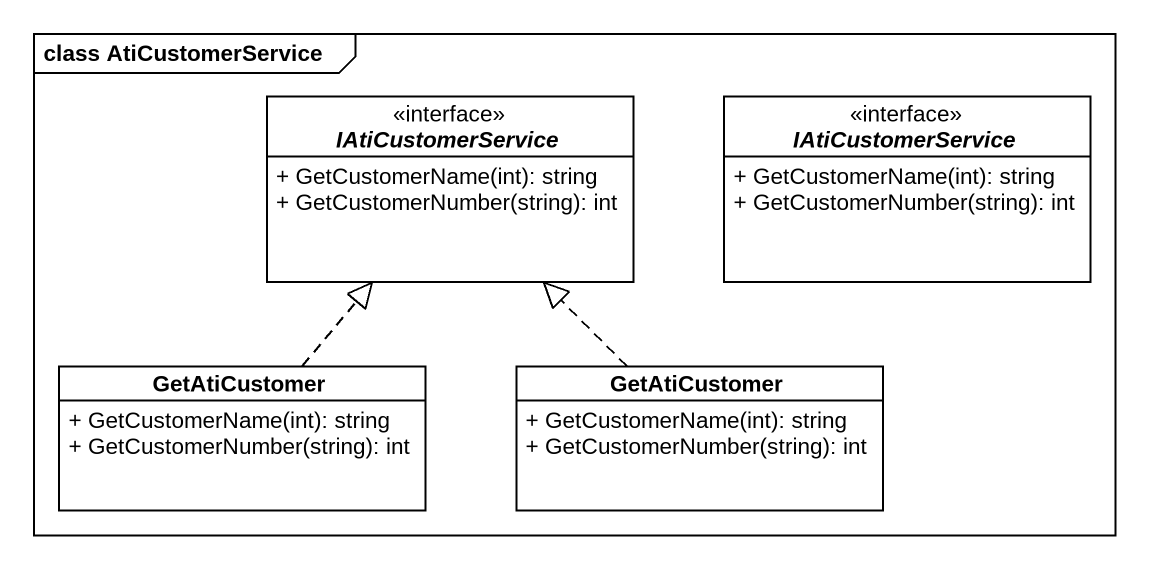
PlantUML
@startuml
mainframe class AtiCustomerService
hide circle
hide empty members
skinparam classAttributeIconSize 0
interface IAtiCustomerService {
  + GetCustomerName(int): string
  + GetCustomerNumber(string): int
}
interface "IAtiCustomerService" as IAtiCustomerService_2 {
  + GetCustomerName(int): string
  + GetCustomerNumber(string): int
}
class GetAtiCustomer {
  + GetCustomerName(int): string
  + GetCustomerNumber(string): int
}
class "GetAtiCustomer" as GetAtiCustomer_2 {
  + GetCustomerName(int): string
  + GetCustomerNumber(string): int
}
GetAtiCustomer .up.|> IAtiCustomerService
GetAtiCustomer_2 .up.|> IAtiCustomerService
@enduml
